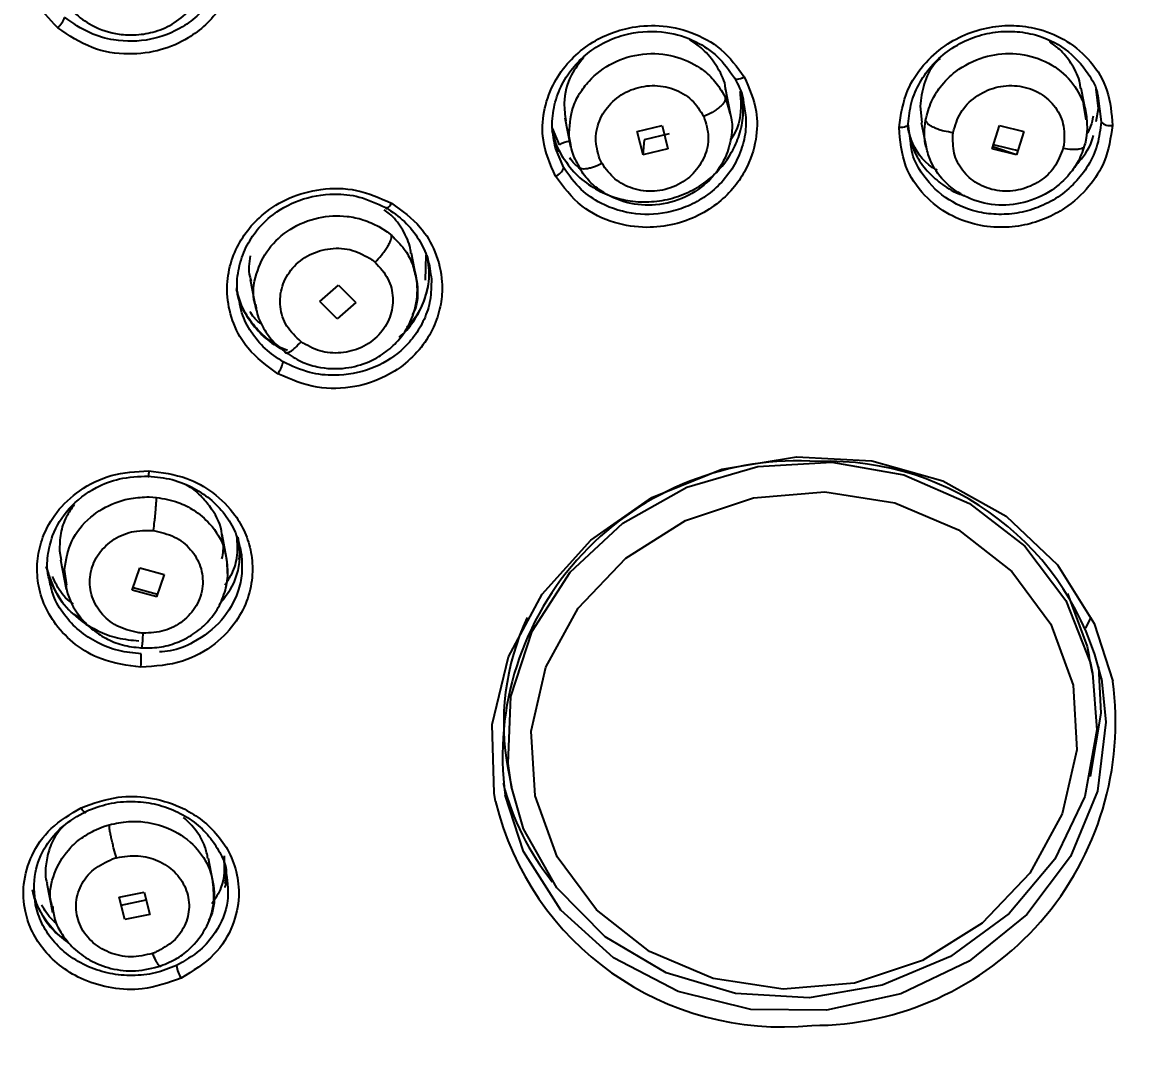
# Model space of a CAD drawing. Header units: millimetres. Extents: x 6110 to 6704, y -3675 to -2835.
# Drawn here: x 6317.99 to 6323.53, y -3193.25 to -3188.2 of the extents above; entities that cross this region are included whole.
import ezdxf

# ---------------------------------------------------------------- set-up
doc = ezdxf.new("R2010")
doc.units = ezdxf.units.MM
doc.header["$LTSCALE"] = 0.1
doc.layers.get('0').update_dxf_attribs({"lineweight": 13})
doc.layers.add('DIM', color=3, linetype='Continuous', lineweight=9)
doc.styles.get("Standard").update_dxf_attribs({"font": 'arial.ttf'})
doc.dimstyles.new('ISO-25', dxfattribs={"dimtxt": 2.5, "dimasz": 2.5, "dimexe": 1.25, "dimexo": 0.625, "dimtad": 1, "dimlfac": 5, "dimtxsty": 'Standard', "dimcen": 2.5, "dimadec": 0, "dimazin": 0, "dimtfac": 1, "dimtmove": 0, "dimatfit": 3, "dimfxl": 0, "dimarcsym": 0})

# ---------------------------------------------------------------- blocks, each defined once
blk = doc.blocks.new('*D64')
at = {"layer": 'Defpoints', "color": 0}
for p in [(6307.9519, -3094.4706), (6411.4918, -3594.1641), (6420.3266, -3594.1641)]:
    blk.add_point(p, dxfattribs=at)
at = {"layer": 'DIM', "color": 0, "lineweight": -2}
for p, q in [((6308.5769, -3094.4706), (6421.5766, -3094.4706)), ((6420.3266, -3098.4706), (6420.3266, -3590.1641)), ((6412.1168, -3594.1641), (6421.5766, -3594.1641))]:
    blk.add_line(p, q, dxfattribs=at)
at = {"layer": 'DIM', "color": 0}
for points in [[(6419.6599, -3098.4706), (6420.9932, -3098.4706), (6420.3266, -3094.4706)], [(6419.6599, -3590.1641), (6420.9932, -3590.1641), (6420.3266, -3594.1641)]]:
    blk.add_solid(points, dxfattribs=at)
at = {"layer": 'DIM', "color": 0, "insert": (6417.0795, -3344.3173), "char_height": 4, "attachment_point": 5, "rotation": 90}
blk.add_mtext('(2280)', dxfattribs=at)

msp = doc.modelspace()

# ---------------------------------------------------------------- linework, layer by layer
at = {"linetype": 'Continuous', "lineweight": 25}
for p, q in [((6321.4575, -3188.6592), (6321.4297, -3188.5166)), ((6323.1986, -3188.659), (6323.1725, -3188.5255)), ((6323.2575, -3188.6251), (6323.2467, -3188.5304)), ((6321.4153, -3188.5429), (6321.4308, -3188.5727)), ((6321.4308, -3188.5727), (6321.4505, -3188.6409)), ((6323.254, -3188.5621), (6323.2701, -3188.6899)), ((6322.3837, -3188.6131), (6322.3925, -3188.6924)), ((6323.1969, -3188.6796), (6323.1845, -3188.6015)), ((6323.2458, -3188.6876), (6323.2575, -3188.6251)), ((6320.6445, -3188.67), (6320.6724, -3188.8125)), ((6322.3901, -3188.6927), (6322.4135, -3188.8124)), ((6322.4063, -3188.7287), (6322.411, -3188.6832)), ((6320.6137, -3188.8378), (6320.5827, -3188.7314)), ((6320.618, -3188.8016), (6320.5839, -3188.7212)), ((6320.9987, -3188.7378), (6321.1202, -3188.7084)), ((6321.0274, -3188.8521), (6320.9987, -3188.7378)), ((6321.1559, -3188.748), (6321.0335, -3188.7776)), ((6321.1201, -3188.7084), (6321.1485, -3188.8219)), ((6322.3379, -3188.7934), (6322.3259, -3188.6994)), ((6322.7369, -3188.8227), (6322.7732, -3188.7083)), ((6322.7732, -3188.7083), (6322.8923, -3188.7376)), ((6322.8922, -3188.7375), (6322.8561, -3188.851)), ((6323.2021, -3188.724), (6323.1974, -3188.7695)), ((6320.6736, -3188.8021), (6320.665, -3188.7611)), ((6321.0335, -3188.7776), (6321.027, -3188.8512)), ((6323.1974, -3188.7695), (6323.1917, -3188.797)), ((6320.6391, -3188.9149), (6320.5985, -3188.8182)), ((6321.1485, -3188.8219), (6321.027, -3188.8512)), ((6322.8562, -3188.851), (6322.7371, -3188.8217)), ((6322.8562, -3188.851), (6322.7405, -3188.8115)), ((6320.7109, -3188.9101), (6320.7077, -3188.9045)), ((6319.7338, -3189.2027), (6319.7737, -3189.2284)), ((6319.7737, -3189.2284), (6319.7963, -3189.2462)), ((6319.9162, -3189.4517), (6319.8931, -3189.3333)), ((6319.964, -3189.342), (6319.96, -3189.465)), ((6319.1031, -3189.4623), (6319.131, -3189.6051)), ((6319.4438, -3189.5703), (6319.5353, -3189.4901)), ((6319.5352, -3189.4902), (6319.6206, -3189.5743)), ((6319.53, -3189.655), (6319.4438, -3189.5702)), ((6319.6206, -3189.5742), (6319.5292, -3189.6544)), ((6319.2853, -3189.8103), (6319.2413, -3189.7908)), ((6318.6081, -3190.5265), (6318.644, -3190.5288)), ((6318.9876, -3190.8241), (6318.9655, -3190.711)), ((6318.1693, -3190.7914), (6318.1778, -3190.8366)), ((6318.1745, -3190.8348), (6318.2024, -3190.9775)), ((6318.2056, -3190.9592), (6318.1933, -3190.8796)), ((6318.5253, -3190.9827), (6318.5622, -3190.8731)), ((6318.5621, -3190.8733), (6318.6819, -3190.9066)), ((6318.6819, -3190.9065), (6318.645, -3191.016)), ((6318.6461, -3191.0162), (6318.5253, -3190.9826)), ((6318.5296, -3190.9698), (6318.6494, -3191.0031)), ((6323.1961, -3191.1699), (6323.2222, -3191.1147)), ((6323.2286, -3191.3898), (6323.2126, -3191.3077)), ((6323.2708, -3191.5855), (6323.2593, -3191.3584)), ((6323.2178, -3191.896), (6323.2708, -3191.5855)), ((6320.3664, -3191.8637), (6320.3824, -3191.9458)), ((6318.3846, -3192.1409), (6318.413, -3192.1319)), ((6318.3398, -3192.1596), (6318.3846, -3192.1409)), ((6318.9205, -3192.4086), (6318.8987, -3192.2971)), ((6318.1074, -3192.4192), (6318.1353, -3192.5619)), ((6318.4615, -3192.487), (6318.5838, -3192.4617)), ((6318.5838, -3192.4617), (6318.6114, -3192.5712)), ((6318.4892, -3192.5966), (6318.4615, -3192.487)), ((6318.4713, -3192.5258), (6318.5936, -3192.5004)), ((6318.6118, -3192.571), (6318.4891, -3192.5965))]:
    msp.add_line(p, q, dxfattribs=at)
at = {"linetype": 'Continuous', "lineweight": 25, "flags": 128}
for points in [[(6321.4748, -3188.4748), (6321.4762, -3188.4779), (6321.4792, -3188.48), (6321.4839, -3188.481), (6321.4899, -3188.4808), (6321.4971, -3188.4795), (6321.5052, -3188.477), (6321.5138, -3188.4736), (6321.5227, -3188.4693)], [(6322.2808, -3188.7169), (6322.2904, -3188.7165), (6322.2994, -3188.7155), (6322.3076, -3188.7139), (6322.3145, -3188.7117), (6322.32, -3188.7091), (6322.3238, -3188.7061), (6322.3258, -3188.7028), (6322.3259, -3188.6994)], [(6319.767, -3189.1097), (6319.7677, -3189.1128), (6319.7694, -3189.1141), (6319.7721, -3189.1137), (6319.7757, -3189.1116), (6319.7799, -3189.1078), (6319.7848, -3189.1025), (6319.7899, -3189.096), (6319.7952, -3189.0884)], [(6320.3052, -3192.0177), (6320.298, -3191.9772), (6320.289, -3191.6415), (6320.3687, -3191.3104), (6320.5326, -3191.0034), (6320.7711, -3190.738), (6321.0703, -3190.5299), (6321.4128, -3190.3911), (6321.7788, -3190.3296), (6322.147, -3190.3491), (6322.4959, -3190.4483), (6322.8053, -3190.6216), (6323.0573, -3190.8588), (6323.2371, -3191.1463), (6323.3275, -3191.4291)], [(6320.3824, -3191.9458), (6320.3659, -3191.8326), (6320.3799, -3191.5032), (6320.4834, -3191.1841), (6320.67, -3190.8955), (6320.928, -3190.6553), (6321.241, -3190.4788), (6321.5896, -3190.3769), (6321.9517, -3190.3562), (6322.3046, -3190.4179), (6322.6262, -3190.5581), (6322.8962, -3190.768), (6323.0977, -3191.0345), (6323.218, -3191.3408), (6323.2286, -3191.3898)], [(6318.6065, -3190.3986), (6318.6061, -3190.4074), (6318.6057, -3190.415), (6318.6053, -3190.4212), (6318.605, -3190.4257), (6318.6047, -3190.4284), (6318.6045, -3190.429), (6318.6044, -3190.4277), (6318.6043, -3190.4244)], [(6321.7137, -3192.9379), (6321.3713, -3192.8846), (6321.0592, -3192.7519), (6320.7986, -3192.5488), (6320.6074, -3192.2893), (6320.4985, -3191.991), (6320.4793, -3191.6742), (6320.5513, -3191.3605), (6320.7094, -3191.0713), (6320.9429, -3190.8263), (6321.2358, -3190.6422), (6321.5683, -3190.5316), (6321.9177, -3190.5019), (6322.2601, -3190.5553), (6322.5722, -3190.688), (6322.8328, -3190.891), (6323.024, -3191.1505), (6323.1329, -3191.4489), (6323.1521, -3191.7657), (6323.0801, -3192.0793), (6322.922, -3192.3685), (6322.6885, -3192.6135), (6322.3956, -3192.7976), (6322.0631, -3192.9082), (6321.7137, -3192.9379)], [(6323.1066, -3190.9993), (6323.2019, -3191.2587), (6323.2126, -3191.3077)], [(6323.2286, -3191.3898), (6323.2495, -3191.6676), (6323.1903, -3191.9944), (6323.0441, -3192.3007), (6322.82, -3192.5672), (6322.5323, -3192.7772), (6322.1988, -3192.9175), (6321.8407, -3192.9793), (6321.4803, -3192.9587), (6321.1404, -3192.8569), (6320.8422, -3192.6804), (6320.6046, -3192.4403), (6320.4425, -3192.1517), (6320.3824, -3191.9458)], [(6323.2719, -3191.4158), (6323.2943, -3191.6301), (6323.2529, -3191.9671), (6323.121, -3192.2874), (6322.9068, -3192.5709), (6322.6238, -3192.7997), (6322.2898, -3192.9595), (6321.9258, -3193.0402), (6321.5547, -3193.0368), (6321.1997, -3192.9494), (6320.8832, -3192.7836), (6320.625, -3192.5498), (6320.4415, -3192.2626), (6320.3522, -3191.9866)], [(6318.2749, -3192.0489), (6318.2795, -3192.0564), (6318.284, -3192.0628), (6318.2881, -3192.0677), (6318.2916, -3192.0711), (6318.2945, -3192.0727), (6318.2967, -3192.0724), (6318.2979, -3192.0704), (6318.2983, -3192.0666)]]:
    msp.add_lwpolyline(points, dxfattribs=at)
at = {"linetype": 'Continuous', "lineweight": 25}
for centre, radius, start, end in [((6318.0789, -3188.1388), 0.1219, 312.2655, 341.5953), ((6323.3149, -3188.6447), 0.0636, 225.2704, 279.9589), ((6320.6836, -3188.9158), 0.1317, 97.2094, 119.8324), ((6320.5751, -3188.8907), 0.0685, 289.2709, 339.2729), ((6319.1277, -3189.8396), 0.1389, 323.0366, 349.4898), ((6321.7849, -3191.795), 1.4455, 86.0554, 187.6139), ((6321.933, -3191.7267), 1.3746, 13.0735, 92.0267), ((6321.559, -3191.6346), 1.2144, 154.7774, 190.8757), ((6316.7833, -3191.2803), 1.7865, 357.415, 359.5323), ((6321.856, -3191.6295), 1.4852, 269.9032, 7.7577), ((6321.5478, -3191.6282), 1.2423, 193.9797, 219.0446), ((6321.7075, -3191.6796), 1.4425, 193.5528, 275.806), ((6318.9075, -3192.7936), 0.1682, 189.5998, 212.2738)]:
    msp.add_arc(centre, radius, start, end, dxfattribs=at)
for points, knots in [([(6319.6511, -3180.6395), (6319.3486, -3180.7056), (6318.9235, -3180.7985), (6318.3084, -3180.9844), (6317.7898, -3181.1645), (6317.185, -3181.4142), (6316.567, -3181.7136), (6315.9418, -3182.0672), (6315.3238, -3182.4734), (6314.7231, -3182.9308), (6314.1486, -3183.4373), (6313.6078, -3183.9905), (6313.1072, -3184.5873), (6312.6527, -3185.2244), (6312.2499, -3185.8984), (6311.9025, -3186.605), (6311.6179, -3187.3404), (6311.408, -3188.0356), (6311.3258, -3188.4886), (6311.2904, -3188.6841)], [0, 0, 0, 0, 0.072858, 0.102382, 0.151396, 0.20232, 0.256976, 0.314058, 0.373046, 0.433526, 0.495213, 0.557901, 0.621443, 0.685734, 0.750702, 0.816301, 0.882503, 0.949299, 1, 1, 1, 1]), ([(6321.293, -3200.4848), (6320.8419, -3200.4691), (6319.9316, -3200.4374), (6318.485, -3200.1606), (6316.9759, -3199.6585), (6315.4952, -3198.875), (6314.1777, -3197.8646), (6313.0843, -3196.6701), (6312.2263, -3195.3056), (6311.6675, -3193.8944), (6311.3755, -3192.4687), (6311.3229, -3191.1361), (6311.4712, -3189.8407), (6311.8197, -3188.5137), (6312.4334, -3187.1212), (6313.3515, -3185.7431), (6314.5158, -3184.505), (6315.8723, -3183.4637), (6317.4071, -3182.6293), (6318.9812, -3182.0699), (6320.5618, -3181.737), (6321.5761, -3181.6974), (6322.0888, -3181.6773)], [0, 0, 0, 0, 0.041768, 0.084276, 0.137195, 0.191649, 0.244568, 0.299021, 0.351941, 0.406395, 0.452689, 0.499999, 0.541767, 0.584275, 0.637195, 0.691649, 0.744569, 0.799023, 0.851943, 0.906397, 0.952691, 1, 1, 1, 1]), ([(6322.0888, -3181.6773), (6322.5399, -3181.6929), (6323.4501, -3181.7242), (6324.8965, -3182), (6326.4055, -3182.5015), (6327.8861, -3183.2845), (6329.2039, -3184.2963), (6330.2972, -3185.4904), (6331.1552, -3186.8551), (6331.738, -3188.3268), (6332.0396, -3189.8903), (6332.046, -3191.4736), (6331.7572, -3193.0595), (6331.1866, -3194.5759), (6330.3399, -3196.006), (6329.2566, -3197.2844), (6327.9474, -3198.3963), (6326.4733, -3199.2929), (6324.8497, -3199.9594), (6323.1116, -3200.3991), (6321.9071, -3200.4559), (6321.293, -3200.4848)], [0, 0, 0, 0, 0.041773, 0.084286, 0.13721, 0.19167, 0.244595, 0.299054, 0.351979, 0.406439, 0.459364, 0.513823, 0.566748, 0.621208, 0.674132, 0.728592, 0.781517, 0.835976, 0.888901, 0.94336, 1, 1, 1, 1]), ([(6321.7991, -3182.9463), (6321.7228, -3182.9478), (6321.4152, -3182.9538), (6320.9046, -3183.0029), (6320.3409, -3183.0865), (6319.7717, -3183.2015), (6319.1895, -3183.3525), (6318.5172, -3183.5773), (6317.8481, -3183.8541), (6317.2445, -3184.1583), (6316.8006, -3184.4197), (6316.4922, -3184.6179), (6316.2278, -3184.799), (6315.9468, -3185.007), (6315.6936, -3185.2098), (6315.4567, -3185.4118), (6315.1478, -3185.6932), (6314.7944, -3186.0517), (6314.4351, -3186.4658), (6314.1602, -3186.8203), (6313.8784, -3187.2214), (6313.6197, -3187.6377), (6313.3695, -3188.1065), (6313.1466, -3188.5897), (6312.9579, -3189.0844), (6312.8183, -3189.5422), (6312.7212, -3189.9298), (6312.6377, -3190.3432), (6312.5699, -3190.8104), (6312.5493, -3191.1498), (6312.5397, -3191.309)], [0, 0, 0, 0, 0.016152, 0.06518, 0.108195, 0.136441, 0.187727, 0.235089, 0.286244, 0.341117, 0.378772, 0.39631, 0.419682, 0.447617, 0.471622, 0.489801, 0.515124, 0.562464, 0.599762, 0.635688, 0.661677, 0.708732, 0.745176, 0.781227, 0.829118, 0.865649, 0.890819, 0.920962, 0.962932, 1, 1, 1, 1]), ([(6318.1609, -3188.229), (6318.1195, -3188.1861), (6318.0456, -3188.1096), (6317.9892, -3187.9609), (6317.9789, -3187.8223), (6318.0083, -3187.6922), (6318.0629, -3187.587), (6318.1393, -3187.4982), (6318.2392, -3187.4251), (6318.3686, -3187.3715), (6318.5286, -3187.353), (6318.708, -3187.3836), (6318.8096, -3187.4529), (6318.8628, -3187.4892)], [0, 0, 0, 0, 0.110615, 0.197326, 0.298405, 0.374494, 0.45069, 0.521648, 0.592574, 0.678268, 0.774745, 0.881979, 1, 1, 1, 1]), ([(6318.8628, -3187.4892), (6318.9012, -3187.5284), (6318.9713, -3187.5998), (6319.0331, -3187.7469), (6319.0463, -3187.8918), (6319.0146, -3188.0269), (6318.9612, -3188.1306), (6318.8882, -3188.2158), (6318.7916, -3188.2889), (6318.6639, -3188.3448), (6318.5011, -3188.3658), (6318.3182, -3188.3361), (6318.215, -3188.2658), (6318.1609, -3188.229)], [0, 0, 0, 0, 0.101929, 0.185933, 0.299556, 0.376403, 0.449663, 0.519328, 0.585392, 0.672932, 0.771234, 0.880251, 1, 1, 1, 1]), ([(6318.984, -3187.7857), (6318.9866, -3187.8207), (6318.9917, -3187.891), (6318.9668, -3187.9941), (6318.9203, -3188.0873), (6318.8543, -3188.1659), (6318.7562, -3188.2409), (6318.614, -3188.2963), (6318.4537, -3188.2985), (6318.3072, -3188.2576), (6318.2345, -3188.2057), (6318.1946, -3188.1773)], [0, 0, 0, 0, 0.09578, 0.192149, 0.285708, 0.376529, 0.464691, 0.610535, 0.766024, 0.871547, 1, 1, 1, 1]), ([(6318.1225, -3187.8642), (6318.1209, -3187.8723), (6318.1119, -3187.9198), (6318.137, -3188.0001), (6318.1813, -3188.0883), (6318.2431, -3188.1615), (6318.3335, -3188.2271), (6318.4421, -3188.2622), (6318.5491, -3188.2664), (6318.642, -3188.2495), (6318.7379, -3188.2081), (6318.7893, -3188.1596), (6318.8161, -3188.1344)], [0, 0, 0, 0, 0.025593, 0.149287, 0.248701, 0.336038, 0.450486, 0.59548, 0.681622, 0.77809, 0.884738, 1, 1, 1, 1]), ([(6320.5977, -3188.9553), (6320.5728, -3188.8975), (6320.5292, -3188.7966), (6320.5367, -3188.6398), (6320.5789, -3188.5121), (6320.6506, -3188.4047), (6320.7404, -3188.3221), (6320.8437, -3188.2624), (6320.966, -3188.2231), (6321.1102, -3188.2122), (6321.2683, -3188.2459), (6321.4205, -3188.3291), (6321.4878, -3188.4215), (6321.5227, -3188.4693)], [0, 0, 0, 0, 0.120667, 0.21073, 0.298186, 0.376477, 0.451807, 0.522703, 0.593579, 0.684213, 0.782157, 0.887406, 1, 1, 1, 1]), ([(6320.5985, -3188.8182), (6320.5915, -3188.7838), (6320.5772, -3188.7139), (6320.5898, -3188.606), (6320.6269, -3188.5049), (6320.6862, -3188.4167), (6320.7633, -3188.3441), (6320.8547, -3188.2894), (6320.9806, -3188.2469), (6321.1328, -3188.2411), (6321.2823, -3188.2888), (6321.3995, -3188.3671), (6321.4493, -3188.4383), (6321.4748, -3188.4748)], [0, 0, 0, 0, 0.080939, 0.164797, 0.246644, 0.325229, 0.401909, 0.47978, 0.556924, 0.689283, 0.802154, 0.898413, 1, 1, 1, 1]), ([(6322.2808, -3188.7169), (6322.2902, -3188.6544), (6322.3064, -3188.5452), (6322.3957, -3188.4097), (6322.4986, -3188.3162), (6322.6164, -3188.2531), (6322.7368, -3188.2208), (6322.8573, -3188.2148), (6322.9822, -3188.2357), (6323.1107, -3188.2917), (6323.2276, -3188.3936), (6323.3131, -3188.5366), (6323.3215, -3188.6491), (6323.3259, -3188.7073)], [0, 0, 0, 0, 0.120535, 0.210535, 0.298079, 0.374841, 0.451939, 0.522806, 0.593655, 0.684315, 0.782255, 0.887469, 1, 1, 1, 1]), ([(6322.3259, -3188.6994), (6322.3296, -3188.6644), (6322.337, -3188.5942), (6322.3799, -3188.4949), (6322.4437, -3188.4063), (6322.5284, -3188.3325), (6322.6291, -3188.2786), (6322.7381, -3188.2489), (6322.8465, -3188.2436), (6322.9698, -3188.2641), (6323.1035, -3188.3271), (6323.2008, -3188.4369), (6323.2491, -3188.5215), (6323.2539, -3188.5607), (6323.254, -3188.5621)], [0, 0, 0, 0, 0.082523, 0.165061, 0.246314, 0.329013, 0.414741, 0.497523, 0.577384, 0.654352, 0.777287, 0.90638, 0.996653, 1, 1, 1, 1]), ([(6321.3921, -3188.424), (6321.3728, -3188.3953), (6321.3369, -3188.3418), (6321.282, -3188.3056), (6321.2566, -3188.2888)], [0, 0, 0, 0, 0.536733, 1, 1, 1, 1]), ([(6323.1697, -3188.5258), (6323.169, -3188.5174), (6323.1654, -3188.477), (6323.1325, -3188.4132), (6323.0814, -3188.3435), (6323.0371, -3188.3114), (6323.0172, -3188.2971)], [0, 0, 0, 0, 0.088886, 0.432064, 0.745894, 1, 1, 1, 1]), ([(6320.665, -3188.7611), (6320.667, -3188.7145), (6320.6701, -3188.6417), (6320.7139, -3188.5514), (6320.7739, -3188.4711), (6320.8761, -3188.3936), (6321.0257, -3188.3487), (6321.1795, -3188.3593), (6321.2936, -3188.412), (6321.3702, -3188.4761), (6321.3999, -3188.5201), (6321.4153, -3188.5429)], [0, 0, 0, 0, 0.137735, 0.215126, 0.288964, 0.425401, 0.56743, 0.712031, 0.843333, 0.918563, 1, 1, 1, 1]), ([(6322.411, -3188.6832), (6322.419, -3188.6514), (6322.4335, -3188.5937), (6322.4848, -3188.5114), (6322.5661, -3188.4294), (6322.6904, -3188.3662), (6322.8406, -3188.3474), (6322.9848, -3188.3793), (6323.1038, -3188.4581), (6323.17, -3188.5549), (6323.1997, -3188.6454), (6323.2013, -3188.6971), (6323.2021, -3188.724)], [0, 0, 0, 0, 0.086781, 0.157281, 0.249064, 0.378152, 0.496957, 0.619465, 0.744559, 0.861048, 0.927774, 1, 1, 1, 1]), ([(6320.7365, -3188.3745), (6320.7149, -3188.4018), (6320.6629, -3188.4677), (6320.6344, -3188.5805), (6320.6452, -3188.6561), (6320.6493, -3188.685)], [0, 0, 0, 0, 0.304944, 0.734854, 1, 1, 1, 1]), ([(6322.4816, -3188.3789), (6322.4729, -3188.3871), (6322.4365, -3188.422), (6322.3983, -3188.5036), (6322.3886, -3188.5766), (6322.3837, -3188.6131)], [0, 0, 0, 0, 0.13436, 0.567115, 1, 1, 1, 1]), ([(6321.5227, -3188.4693), (6321.5469, -3188.5246), (6321.5898, -3188.6226), (6321.5851, -3188.7826), (6321.5432, -3188.9085), (6321.476, -3189.0104), (6321.3987, -3189.088), (6321.2986, -3189.1527), (6321.1779, -3189.1967), (6321.0363, -3189.213), (6320.8781, -3189.1884), (6320.7119, -3189.1082), (6320.6373, -3189.0083), (6320.5977, -3188.9553)], [0, 0, 0, 0, 0.115846, 0.20532, 0.30441, 0.366897, 0.434361, 0.506805, 0.584213, 0.666513, 0.763284, 0.874453, 1, 1, 1, 1]), ([(6321.4318, -3188.5334), (6321.4317, -3188.5309), (6321.4305, -3188.492), (6321.4107, -3188.4569), (6321.3921, -3188.424)], [0, 0, 0, 0, 0.063317, 1, 1, 1, 1]), ([(6321.4748, -3188.4748), (6321.4927, -3188.5081), (6321.515, -3188.5497), (6321.5197, -3188.5958), (6321.5206, -3188.605)], [0, 0, 0, 0, 0.801323, 1, 1, 1, 1]), ([(6320.8146, -3188.8697), (6320.8055, -3188.8374), (6320.7874, -3188.7727), (6320.8127, -3188.6713), (6320.8739, -3188.5858), (6320.9652, -3188.5277), (6321.0723, -3188.5058), (6321.1786, -3188.5238), (6321.2717, -3188.5775), (6321.307, -3188.6354), (6321.3247, -3188.6644)], [0, 0, 0, 0, 0.124865, 0.250196, 0.375239, 0.500017, 0.624702, 0.749522, 0.874626, 1, 1, 1, 1]), ([(6322.5463, -3188.7414), (6322.5559, -3188.7082), (6322.5751, -3188.6419), (6322.6519, -3188.5631), (6322.7509, -3188.5157), (6322.8608, -3188.5072), (6322.9639, -3188.5387), (6323.0441, -3188.6055), (6323.0928, -3188.6978), (6323.0898, -3188.7659), (6323.0883, -3188.8001)], [0, 0, 0, 0, 0.1250713, 0.2503639, 0.3753648, 0.5001012, 0.6247538, 0.7495529, 0.8746443, 1, 1, 1, 1]), ([(6320.6268, -3188.8515), (6320.6488, -3188.884), (6320.6911, -3188.9462), (6320.7793, -3189.0135), (6320.871, -3189.0569), (6320.968, -3189.0804), (6321.0692, -3189.0843), (6321.1734, -3189.0663), (6321.2715, -3189.027), (6321.3759, -3188.9566), (6321.4548, -3188.8618), (6321.5017, -3188.7537), (6321.5237, -3188.652), (6321.5148, -3188.5802), (6321.5099, -3188.5408)], [0, 0, 0, 0, 0.0915361, 0.1755703, 0.2521082, 0.3211609, 0.3989612, 0.476906, 0.5550359, 0.6333915, 0.7587987, 0.8299742, 0.906639, 1, 1, 1, 1]), ([(6321.4308, -3188.5727), (6321.4301, -3188.579), (6321.429, -3188.5887), (6321.4162, -3188.6051), (6321.4026, -3188.6183), (6321.3854, -3188.6315), (6321.3602, -3188.6478), (6321.3387, -3188.6579), (6321.3247, -3188.6644)], [0, 0, 0, 0, 0.243137, 0.372935, 0.504739, 0.635853, 0.763663, 1, 1, 1, 1]), ([(6321.5019, -3188.5406), (6321.5042, -3188.5665), (6321.5111, -3188.6446), (6321.4919, -3188.7318), (6321.4554, -3188.776), (6321.4538, -3188.778)], [0, 0, 0, 0, 0.321141, 0.97062, 1, 1, 1, 1]), ([(6321.5206, -3188.605), (6321.5255, -3188.6325), (6321.5362, -3188.6931), (6321.5219, -3188.7901), (6321.4853, -3188.8882), (6321.4252, -3188.9762), (6321.3482, -3189.0474), (6321.2603, -3189.0995), (6321.1422, -3189.1405), (6320.9879, -3189.1505), (6320.8349, -3189.1035), (6320.7137, -3189.0212), (6320.6653, -3188.9522), (6320.6391, -3188.9149)], [0, 0, 0, 0, 0.066295, 0.145906, 0.228482, 0.310443, 0.389466, 0.465571, 0.538784, 0.667436, 0.802838, 0.893478, 1, 1, 1, 1]), ([(6321.4505, -3188.6409), (6321.4537, -3188.6508), (6321.4654, -3188.6865), (6321.4623, -3188.7583), (6321.4372, -3188.8659), (6321.3618, -3188.9781), (6321.2368, -3189.0656), (6321.0936, -3189.1038), (6320.946, -3189.0927), (6320.8342, -3189.0425), (6320.756, -3188.9768), (6320.7262, -3188.9328), (6320.7109, -3188.9101)], [0, 0, 0, 0, 0.029624, 0.106652, 0.200064, 0.339057, 0.466488, 0.599403, 0.719892, 0.850976, 0.923318, 1, 1, 1, 1]), ([(6321.3247, -3188.6644), (6321.3351, -3188.6973), (6321.3552, -3188.7614), (6321.3333, -3188.8617), (6321.2773, -3188.9471), (6321.1899, -3189.0089), (6321.0835, -3189.0356), (6320.9771, -3189.0222), (6320.8837, -3188.9745), (6320.8456, -3188.9211), (6320.8264, -3188.8943)], [0, 0, 0, 0, 0.129909, 0.253103, 0.374834, 0.500547, 0.629266, 0.755203, 0.87703, 1, 1, 1, 1]), ([(6323.2701, -3188.6899), (6323.2661, -3188.727), (6323.258, -3188.8014), (6323.2112, -3188.9032), (6323.1447, -3188.991), (6323.061, -3189.0611), (6322.9636, -3189.1117), (6322.8603, -3189.1398), (6322.758, -3189.1459), (6322.6358, -3189.1285), (6322.4984, -3189.0672), (6322.3952, -3188.9553), (6322.3439, -3188.8574), (6322.3391, -3188.8064), (6322.3379, -3188.7934)], [0, 0, 0, 0, 0.085205, 0.170428, 0.247395, 0.327229, 0.406439, 0.482811, 0.556366, 0.627127, 0.751472, 0.882345, 0.969941, 1, 1, 1, 1]), ([(6322.411, -3188.6832), (6322.4141, -3188.689), (6322.419, -3188.6979), (6322.4371, -3188.7099), (6322.455, -3188.7188), (6322.4763, -3188.7268), (6322.5065, -3188.7355), (6322.5306, -3188.7391), (6322.5463, -3188.7414)], [0, 0, 0, 0, 0.239396, 0.368321, 0.499999, 0.631677, 0.760603, 1, 1, 1, 1]), ([(6323.231, -3188.6623), (6323.2279, -3188.6787), (6323.222, -3188.7097), (6323.2066, -3188.738), (6323.1993, -3188.7514)], [0, 0, 0, 0, 0.5284572, 1, 1, 1, 1]), ([(6320.5809, -3188.7203), (6320.5825, -3188.7328), (6320.5885, -3188.779), (6320.6106, -3188.8209), (6320.6268, -3188.8515)], [0, 0, 0, 0, 0.268525, 1, 1, 1, 1]), ([(6323.3259, -3188.7073), (6323.3172, -3188.7673), (6323.3019, -3188.8737), (6323.2132, -3189.0134), (6323.1109, -3189.106), (6322.9996, -3189.1657), (6322.8927, -3189.1992), (6322.7733, -3189.2109), (6322.6472, -3189.1949), (6322.518, -3189.1449), (6322.3963, -3189.0511), (6322.2972, -3188.9044), (6322.2865, -3188.7819), (6322.2808, -3188.7169)], [0, 0, 0, 0, 0.115837, 0.20532, 0.304486, 0.367013, 0.434486, 0.506905, 0.584256, 0.666585, 0.763359, 0.874503, 1, 1, 1, 1]), ([(6322.4678, -3188.9271), (6322.4597, -3188.9225), (6322.4004, -3188.8894), (6322.3475, -3188.8114), (6322.3286, -3188.7368), (6322.3236, -3188.717)], [0, 0, 0, 0, 0.104288, 0.761757, 1, 1, 1, 1]), ([(6322.4126, -3188.807), (6322.4124, -3188.8064), (6322.4048, -3188.7814), (6322.4056, -3188.7547), (6322.4063, -3188.7287)], [0, 0, 0, 0, 0.022125, 1, 1, 1, 1]), ([(6322.5439, -3188.7599), (6322.5442, -3188.7568), (6322.5448, -3188.7506), (6322.5458, -3188.7445), (6322.5463, -3188.7414)], [0, 0, 0, 0, 0.498382, 1, 1, 1, 1]), ([(6320.6657, -3188.7709), (6320.6704, -3188.7988), (6320.6798, -3188.8538), (6320.7095, -3188.9011), (6320.7242, -3188.9245)], [0, 0, 0, 0, 0.507224, 1, 1, 1, 1]), ([(6322.3359, -3188.7779), (6322.3441, -3188.8025), (6322.3626, -3188.8577), (6322.415, -3188.9297), (6322.4853, -3188.9938), (6322.5484, -3189.0348), (6322.5914, -3189.0474), (6322.6018, -3189.0505)], [0, 0, 0, 0, 0.198645, 0.446231, 0.669602, 0.920607, 1, 1, 1, 1]), ([(6323.1917, -3188.797), (6323.1823, -3188.8255), (6323.165, -3188.8779), (6323.1108, -3188.9569), (6323.0251, -3189.0353), (6322.8966, -3189.092), (6322.7492, -3189.1038), (6322.61, -3189.0669), (6322.4981, -3188.9864), (6322.4346, -3188.8927), (6322.4184, -3188.8295), (6322.4126, -3188.807)], [0, 0, 0, 0, 0.087552, 0.160537, 0.271573, 0.409507, 0.538743, 0.672555, 0.805348, 0.930661, 1, 1, 1, 1]), ([(6323.0844, -3188.8192), (6323.0725, -3188.8512), (6323.0492, -3188.9136), (6322.9724, -3188.9844), (6322.8778, -3189.0265), (6322.7725, -3189.0337), (6322.6727, -3189.0033), (6322.5954, -3188.9406), (6322.5464, -3188.8556), (6322.5448, -3188.792), (6322.5439, -3188.7599)], [0, 0, 0, 0, 0.129039, 0.251836, 0.374259, 0.500609, 0.628869, 0.753959, 0.875844, 1, 1, 1, 1]), ([(6322.8622, -3188.8317), (6322.8584, -3188.8308), (6322.8188, -3188.8211), (6322.7791, -3188.8113), (6322.7433, -3188.8025)], [0, 0, 0, 0, 0.096569, 1, 1, 1, 1]), ([(6323.0844, -3188.8192), (6323.0993, -3188.8213), (6323.1222, -3188.8246), (6323.1485, -3188.8242), (6323.166, -3188.822), (6323.1795, -3188.8178), (6323.1916, -3188.8103), (6323.1916, -3188.8022), (6323.1917, -3188.797)], [0, 0, 0, 0, 0.23902, 0.367697, 0.499178, 0.630779, 0.759801, 1, 1, 1, 1]), ([(6323.0883, -3188.8001), (6323.0878, -3188.8033), (6323.0866, -3188.8097), (6323.0851, -3188.816), (6323.0844, -3188.8192)], [0, 0, 0, 0, 0.49993, 1, 1, 1, 1]), ([(6323.1388, -3188.9112), (6323.1507, -3188.8981), (6323.1918, -3188.8529), (6323.2251, -3188.7981), (6323.2328, -3188.7567), (6323.2329, -3188.7565)], [0, 0, 0, 0, 0.290551, 0.998058, 1, 1, 1, 1]), ([(6320.711, -3188.9103), (6320.7043, -3188.9057), (6320.6869, -3188.8941), (6320.6756, -3188.8769), (6320.6687, -3188.8664)], [0, 0, 0, 0, 0.387633, 1, 1, 1, 1]), ([(6320.8264, -3188.8943), (6320.8124, -3188.9006), (6320.7907, -3188.9104), (6320.7639, -3188.9178), (6320.745, -3188.9209), (6320.7293, -3188.9209), (6320.7136, -3188.9173), (6320.7101, -3188.9095), (6320.7077, -3188.9045)], [0, 0, 0, 0, 0.237044, 0.365343, 0.496856, 0.628829, 0.758453, 1, 1, 1, 1]), ([(6320.8264, -3188.8943), (6320.8243, -3188.8903), (6320.82, -3188.8822), (6320.8164, -3188.8739), (6320.8146, -3188.8697)], [0, 0, 0, 0, 0.497787, 1, 1, 1, 1]), ([(6319.2387, -3189.923), (6319.186, -3189.8849), (6319.0941, -3189.8184), (6319.0175, -3189.6809), (6318.9867, -3189.5525), (6318.9928, -3189.428), (6319.0281, -3189.3168), (6319.0873, -3189.2189), (6319.1742, -3189.1299), (6319.2954, -3189.0553), (6319.4525, -3189.0125), (6319.6308, -3189.0147), (6319.7392, -3189.0633), (6319.7952, -3189.0884)], [0, 0, 0, 0, 0.120626, 0.21067, 0.298159, 0.376483, 0.451831, 0.522722, 0.593595, 0.68423, 0.782172, 0.887414, 1, 1, 1, 1]), ([(6319.0507, -3189.5677), (6319.047, -3189.5531), (6319.035, -3189.5043), (6319.0424, -3189.4178), (6319.0721, -3189.3171), (6319.1263, -3189.2273), (6319.2124, -3189.1385), (6319.3428, -3189.0641), (6319.4979, -3189.0372), (6319.6455, -3189.0526), (6319.7245, -3189.0897), (6319.767, -3189.1097)], [0, 0, 0, 0, 0.044154, 0.147462, 0.250234, 0.349898, 0.446491, 0.598596, 0.758318, 0.87002, 1, 1, 1, 1]), ([(6319.7952, -3189.0884), (6319.8459, -3189.1247), (6319.9358, -3189.1891), (6320.0166, -3189.3281), (6320.0466, -3189.4548), (6320.0415, -3189.5725), (6320.0145, -3189.6738), (6319.9607, -3189.7745), (6319.8778, -3189.8668), (6319.7617, -3189.9449), (6319.6095, -3189.9955), (6319.4205, -3190.0021), (6319.3017, -3189.9505), (6319.2387, -3189.923)], [0, 0, 0, 0, 0.115851, 0.205327, 0.3044149, 0.3669347, 0.4344079, 0.5068344, 0.5842001, 0.6665224, 0.7633032, 0.8744688, 1, 1, 1, 1]), ([(6319.8907, -3189.3337), (6319.889, -3189.322), (6319.8826, -3189.2784), (6319.8471, -3189.2112), (6319.8028, -3189.1508), (6319.7685, -3189.1266), (6319.7598, -3189.1204)], [0, 0, 0, 0, 0.139669, 0.523103, 0.87833, 1, 1, 1, 1]), ([(6319.767, -3189.1097), (6319.799, -3189.1312), (6319.8631, -3189.1743), (6319.9308, -3189.2618), (6319.9769, -3189.3579), (6319.986, -3189.4253), (6319.9906, -3189.4596)], [0, 0, 0, 0, 0.260379, 0.520814, 0.756027, 1, 1, 1, 1]), ([(6319.1277, -3189.5827), (6319.127, -3189.5808), (6319.112, -3189.5332), (6319.1271, -3189.4349), (6319.187, -3189.3076), (6319.2953, -3189.2086), (6319.4327, -3189.1524), (6319.5587, -3189.1466), (6319.6591, -3189.1667), (6319.7083, -3189.1904), (6319.7338, -3189.2027)], [0, 0, 0, 0, 0.007328, 0.177973, 0.335021, 0.496969, 0.662329, 0.816321, 0.904526, 1, 1, 1, 1]), ([(6319.7149, -3189.3773), (6319.7255, -3189.366), (6319.7419, -3189.3487), (6319.7612, -3189.3233), (6319.7743, -3189.3037), (6319.7847, -3189.2854), (6319.7945, -3189.264), (6319.7956, -3189.2532), (6319.7963, -3189.2462)], [0, 0, 0, 0, 0.2390194, 0.3676958, 0.4991771, 0.6307784, 0.7598004, 1, 1, 1, 1]), ([(6319.7963, -3189.2462), (6319.8179, -3189.2674), (6319.8578, -3189.3066), (6319.9024, -3189.3876), (6319.9265, -3189.4921), (6319.9252, -3189.5853), (6319.8988, -3189.6309), (6319.8964, -3189.635)], [0, 0, 0, 0, 0.207035, 0.382596, 0.638388, 0.967589, 1, 1, 1, 1]), ([(6319.3521, -3189.7664), (6319.3266, -3189.7425), (6319.2756, -3189.6948), (6319.2443, -3189.5954), (6319.254, -3189.4935), (6319.3055, -3189.4022), (6319.3904, -3189.3357), (6319.4955, -3189.3047), (6319.6071, -3189.3113), (6319.6685, -3189.347), (6319.6993, -3189.3648)], [0, 0, 0, 0, 0.125071, 0.250364, 0.375365, 0.500101, 0.624754, 0.749553, 0.874644, 1, 1, 1, 1]), ([(6319.1029, -3189.3463), (6319.098, -3189.3805), (6319.092, -3189.4225), (6319.1052, -3189.462), (6319.1076, -3189.4693)], [0, 0, 0, 0, 0.815328, 1, 1, 1, 1]), ([(6319.8329, -3189.7435), (6319.8362, -3189.741), (6319.867, -3189.7181), (6319.9104, -3189.6594), (6319.966, -3189.5533), (6319.9867, -3189.442), (6319.9739, -3189.3669), (6319.9699, -3189.3437)], [0, 0, 0, 0, 0.027362, 0.252336, 0.477961, 0.839188, 1, 1, 1, 1]), ([(6319.9709, -3189.3514), (6319.9754, -3189.3866), (6319.9845, -3189.4577), (6319.9583, -3189.5619), (6319.9191, -3189.644), (6319.8819, -3189.6833), (6319.8696, -3189.6963)], [0, 0, 0, 0, 0.297568, 0.601344, 0.867384, 1, 1, 1, 1]), ([(6319.275, -3189.8171), (6319.3003, -3189.8339), (6319.348, -3189.8656), (6319.449, -3189.8976), (6319.5647, -3189.903), (6319.6775, -3189.8719), (6319.7624, -3189.8235), (6319.8342, -3189.7591), (6319.896, -3189.6664), (6319.9231, -3189.5637), (6319.9222, -3189.4694), (6319.9084, -3189.4208), (6319.9012, -3189.3955)], [0, 0, 0, 0, 0.092017, 0.173932, 0.314149, 0.428703, 0.516603, 0.605818, 0.716764, 0.847633, 0.920906, 1, 1, 1, 1]), ([(6319.7149, -3189.3773), (6319.7384, -3189.403), (6319.7844, -3189.4533), (6319.8076, -3189.5515), (6319.7929, -3189.6493), (6319.7384, -3189.7372), (6319.6516, -3189.7998), (6319.5482, -3189.8266), (6319.4409, -3189.8183), (6319.382, -3189.7838), (6319.3521, -3189.7664)], [0, 0, 0, 0, 0.12887, 0.251483, 0.374003, 0.500595, 0.628637, 0.753091, 0.874836, 1, 1, 1, 1]), ([(6319.6993, -3189.3648), (6319.7019, -3189.3668), (6319.7073, -3189.3709), (6319.7123, -3189.3752), (6319.7149, -3189.3773)], [0, 0, 0, 0, 0.49993, 1, 1, 1, 1]), ([(6319.9906, -3189.4596), (6319.9903, -3189.4939), (6319.9897, -3189.5614), (6319.9583, -3189.6574), (6319.9088, -3189.7418), (6319.8264, -3189.8304), (6319.696, -3189.9088), (6319.5364, -3189.9378), (6319.3862, -3189.9221), (6319.307, -3189.885), (6319.2643, -3189.8649)], [0, 0, 0, 0, 0.106228, 0.208647, 0.307285, 0.402175, 0.568934, 0.744443, 0.861929, 1, 1, 1, 1]), ([(6319.0366, -3189.5029), (6319.0367, -3189.5069), (6319.0391, -3189.5636), (6319.0875, -3189.6488), (6319.165, -3189.7438), (6319.2236, -3189.7827), (6319.2519, -3189.8015)], [0, 0, 0, 0, 0.032012, 0.459009, 0.739098, 1, 1, 1, 1]), ([(6319.2416, -3189.7907), (6319.2153, -3189.7724), (6319.1631, -3189.7361), (6319.1028, -3189.666), (6319.0581, -3189.5905), (6319.0438, -3189.536), (6319.037, -3189.5101)], [0, 0, 0, 0, 0.2592475, 0.5153567, 0.7692446, 1, 1, 1, 1]), ([(6319.2643, -3189.8649), (6319.2339, -3189.8447), (6319.1733, -3189.8043), (6319.1062, -3189.7209), (6319.0632, -3189.6406), (6319.054, -3189.5873), (6319.0507, -3189.5677)], [0, 0, 0, 0, 0.2813227, 0.5626962, 0.8397059, 1, 1, 1, 1]), ([(6319.1294, -3189.5827), (6319.1309, -3189.5949), (6319.1359, -3189.6361), (6319.1665, -3189.7011), (6319.2173, -3189.7729), (6319.2641, -3189.8081), (6319.2873, -3189.8255)], [0, 0, 0, 0, 0.124803, 0.420024, 0.713011, 1, 1, 1, 1]), ([(6319.1621, -3189.6839), (6319.1476, -3189.6726), (6319.1235, -3189.6539), (6319.1085, -3189.6282), (6319.1026, -3189.6179)], [0, 0, 0, 0, 0.599606, 1, 1, 1, 1]), ([(6319.2715, -3189.8123), (6319.2726, -3189.8159), (6319.2746, -3189.822), (6319.2842, -3189.8215), (6319.2948, -3189.8175), (6319.3079, -3189.809), (6319.3267, -3189.7938), (6319.3421, -3189.7772), (6319.3521, -3189.7664)], [0, 0, 0, 0, 0.193012, 0.3298, 0.469508, 0.609216, 0.746004, 1, 1, 1, 1]), ([(6318.568, -3191.3609), (6318.5016, -3191.352), (6318.3857, -3191.3365), (6318.2451, -3191.2536), (6318.1501, -3191.1584), (6318.0882, -3191.0498), (6318.0593, -3190.939), (6318.0585, -3190.828), (6318.0866, -3190.713), (6318.1525, -3190.595), (6318.2667, -3190.4878), (6318.4234, -3190.4096), (6318.5441, -3190.4023), (6318.6065, -3190.3986)], [0, 0, 0, 0, 0.1206383, 0.2106826, 0.2981356, 0.374823, 0.4518455, 0.5227256, 0.5935866, 0.6842285, 0.7821737, 0.8874168, 1, 1, 1, 1]), ([(6318.6065, -3190.3986), (6318.6702, -3190.4068), (6318.7831, -3190.4214), (6318.9281, -3190.5038), (6319.0222, -3190.5984), (6319.0808, -3190.7012), (6319.1115, -3190.7999), (6319.1184, -3190.9099), (6319.0954, -3191.0259), (6319.036, -3191.1446), (6318.9302, -3191.2562), (6318.7689, -3191.3467), (6318.6376, -3191.3559), (6318.568, -3191.3609)], [0, 0, 0, 0, 0.115863, 0.205351, 0.304464, 0.367061, 0.434565, 0.506974, 0.584275, 0.666619, 0.763394, 0.874528, 1, 1, 1, 1]), ([(6318.1198, -3190.9339), (6318.1177, -3190.9265), (6318.1065, -3190.8877), (6318.1099, -3190.813), (6318.1354, -3190.6988), (6318.2104, -3190.5758), (6318.331, -3190.4832), (6318.4679, -3190.4301), (6318.5566, -3190.4264), (6318.6043, -3190.4244)], [0, 0, 0, 0, 0.02952, 0.155141, 0.283635, 0.480499, 0.68722, 0.831782, 1, 1, 1, 1]), ([(6318.6043, -3190.4244), (6318.6437, -3190.4284), (6318.7226, -3190.4365), (6318.8286, -3190.4806), (6318.9189, -3190.5428), (6318.9893, -3190.6206), (6319.0399, -3190.7107), (6319.0535, -3190.7759), (6319.0602, -3190.8079)], [0, 0, 0, 0, 0.1764615, 0.3529612, 0.5123654, 0.6777077, 0.8417939, 1, 1, 1, 1]), ([(6318.9651, -3190.7111), (6318.9651, -3190.7101), (6318.9616, -3190.6658), (6318.9282, -3190.5998), (6318.8669, -3190.5255), (6318.8235, -3190.4848), (6318.7934, -3190.4713), (6318.789, -3190.4693)], [0, 0, 0, 0, 0.009764, 0.44581, 0.691683, 0.955562, 1, 1, 1, 1]), ([(6318.2419, -3190.5645), (6318.2282, -3190.5836), (6318.1974, -3190.6267), (6318.1712, -3190.7049), (6318.1699, -3190.7625), (6318.1693, -3190.7914)], [0, 0, 0, 0, 0.284432, 0.640523, 1, 1, 1, 1]), ([(6318.1933, -3190.8796), (6318.2015, -3190.8328), (6318.2181, -3190.7383), (6318.3127, -3190.6229), (6318.4214, -3190.5588), (6318.5219, -3190.5297), (6318.5786, -3190.5276), (6318.6081, -3190.5265)], [0, 0, 0, 0, 0.24718, 0.498834, 0.727346, 0.858272, 1, 1, 1, 1]), ([(6318.6293, -3190.6913), (6318.6313, -3190.6766), (6318.6343, -3190.654), (6318.6378, -3190.6218), (6318.6402, -3190.5974), (6318.642, -3190.5748), (6318.6438, -3190.549), (6318.6439, -3190.5367), (6318.644, -3190.5288)], [0, 0, 0, 0, 0.238525, 0.366984, 0.498331, 0.629922, 0.759081, 1, 1, 1, 1]), ([(6318.644, -3190.5288), (6318.6802, -3190.5352), (6318.7453, -3190.5468), (6318.8343, -3190.5927), (6318.9202, -3190.6656), (6318.9877, -3190.7766), (6318.9902, -3190.8678), (6318.9914, -3190.9103)], [0, 0, 0, 0, 0.183835, 0.329682, 0.506588, 0.769776, 1, 1, 1, 1]), ([(6318.5506, -3191.1911), (6318.5159, -3191.1823), (6318.4466, -3191.1648), (6318.3662, -3191.0954), (6318.3194, -3191.0057), (6318.3138, -3190.9058), (6318.3499, -3190.8113), (6318.4225, -3190.7368), (6318.5211, -3190.6903), (6318.5932, -3190.691), (6318.6293, -3190.6913)], [0, 0, 0, 0, 0.124865, 0.250196, 0.375239, 0.500017, 0.624702, 0.749522, 0.874626, 1, 1, 1, 1]), ([(6318.6293, -3190.6913), (6318.6652, -3190.6993), (6318.7351, -3190.7149), (6318.8163, -3190.7813), (6318.8657, -3190.8668), (6318.8768, -3190.9655), (6318.8454, -3191.0618), (6318.777, -3191.1385), (6318.6838, -3191.1883), (6318.6144, -3191.192), (6318.5795, -3191.1938)], [0, 0, 0, 0, 0.129909, 0.253103, 0.374834, 0.500547, 0.629266, 0.755203, 0.87703, 1, 1, 1, 1]), ([(6319.0456, -3190.7438), (6319.0486, -3190.7716), (6319.0572, -3190.8492), (6319.0237, -3190.9634), (6318.9696, -3191.0313), (6318.9508, -3191.055)], [0, 0, 0, 0, 0.266552, 0.744196, 1, 1, 1, 1]), ([(6318.9649, -3190.8296), (6318.9676, -3190.8162), (6318.9757, -3190.777), (6318.9693, -3190.7372), (6318.9651, -3190.7111)], [0, 0, 0, 0, 0.340929, 1, 1, 1, 1]), ([(6319.0368, -3190.7184), (6319.0392, -3190.754), (6319.0437, -3190.8202), (6319.0162, -3190.9018), (6318.9892, -3190.943), (6318.9794, -3190.958)], [0, 0, 0, 0, 0.424371, 0.791182, 1, 1, 1, 1]), ([(6319.0484, -3190.8349), (6319.0496, -3190.8285), (6319.0563, -3190.7916), (6319.0495, -3190.7542), (6319.0439, -3190.7233)], [0, 0, 0, 0, 0.174965, 1, 1, 1, 1]), ([(6318.5659, -3191.266), (6318.5965, -3191.2662), (6318.657, -3191.2664), (6318.745, -3191.2424), (6318.8254, -3191.2017), (6318.8953, -3191.1432), (6318.9503, -3191.0693), (6318.9851, -3190.984), (6318.9987, -3190.8931), (6318.9883, -3190.8335), (6318.9832, -3190.8041)], [0, 0, 0, 0, 0.124263, 0.245605, 0.367154, 0.491241, 0.618502, 0.74749, 0.875449, 1, 1, 1, 1]), ([(6319.0602, -3190.8079), (6319.0623, -3190.8392), (6319.0664, -3190.9007), (6319.0406, -3191.0133), (6318.9695, -3191.1392), (6318.8453, -3191.2337), (6318.7353, -3191.2807), (6318.6772, -3191.2846), (6318.6597, -3191.2858)], [0, 0, 0, 0, 0.140146, 0.274968, 0.511836, 0.761141, 0.928009, 1, 1, 1, 1]), ([(6318.2716, -3191.1204), (6318.267, -3191.1179), (6318.2166, -3191.0907), (6318.1493, -3191.0038), (6318.1195, -3190.9132), (6318.1047, -3190.868)], [0, 0, 0, 0, 0.048603, 0.525751, 1, 1, 1, 1]), ([(6318.1053, -3190.8679), (6318.1141, -3190.9011), (6318.1346, -3190.9782), (6318.2163, -3191.0929), (6318.3314, -3191.1761), (6318.4529, -3191.2209), (6318.5225, -3191.228), (6318.5573, -3191.2315)], [0, 0, 0, 0, 0.172039, 0.399317, 0.675955, 0.837969, 1, 1, 1, 1]), ([(6318.1927, -3190.8774), (6318.1954, -3190.9187), (6318.2011, -3191.008), (6318.2607, -3191.1101), (6318.3335, -3191.1814), (6318.405, -3191.2265), (6318.4887, -3191.2583), (6318.5494, -3191.2637), (6318.5801, -3191.2664)], [0, 0, 0, 0, 0.202928, 0.43834, 0.568282, 0.705866, 0.850988, 1, 1, 1, 1]), ([(6318.5697, -3191.2949), (6318.5325, -3191.2912), (6318.4581, -3191.2838), (6318.3545, -3191.2432), (6318.2631, -3191.1836), (6318.1892, -3191.1049), (6318.1386, -3191.0197), (6318.1254, -3190.9595), (6318.1198, -3190.9339)], [0, 0, 0, 0, 0.172988, 0.346006, 0.516336, 0.689695, 0.868527, 1, 1, 1, 1]), ([(6318.2379, -3191.0509), (6318.2312, -3191.0465), (6318.1959, -3191.0231), (6318.1615, -3190.9747), (6318.1421, -3190.9304), (6318.1358, -3190.9159)], [0, 0, 0, 0, 0.136452, 0.718796, 1, 1, 1, 1]), ([(6318.5795, -3191.1938), (6318.5747, -3191.1935), (6318.565, -3191.193), (6318.5554, -3191.1917), (6318.5506, -3191.1911)], [0, 0, 0, 0, 0.497787, 1, 1, 1, 1]), ([(6318.572, -3191.2653), (6318.5721, -3191.2661), (6318.5723, -3191.2692), (6318.5731, -3191.2665), (6318.5741, -3191.2606), (6318.5754, -3191.2489), (6318.5772, -3191.2287), (6318.5786, -3191.2076), (6318.5795, -3191.1938)], [0, 0, 0, 0, 0.053571, 0.21402, 0.377932, 0.541845, 0.702294, 1, 1, 1, 1]), ([(6321.3809, -3199.6773), (6321.6045, -3199.6729), (6322.0959, -3199.6632), (6322.797, -3199.5853), (6323.4932, -3199.4618), (6324.1897, -3199.2909), (6324.9737, -3199.0359), (6325.8098, -3198.6789), (6326.6008, -3198.2493), (6327.3343, -3197.763), (6328.0041, -3197.2281), (6328.6331, -3196.6205), (6329.1329, -3196.0371), (6329.5485, -3195.4647), (6329.8717, -3194.9443), (6330.1389, -3194.4335), (6330.3732, -3193.9065), (6330.5602, -3193.3904), (6330.701, -3192.8919), (6330.8106, -3192.4007), (6330.8941, -3191.8833), (6330.919, -3191.4904), (6330.9307, -3191.3068)], [0, 0, 0, 0, 0.0464086, 0.1019943, 0.1457751, 0.1926353, 0.2502527, 0.3164034, 0.3813084, 0.4380493, 0.5012503, 0.5626126, 0.6246974, 0.6667243, 0.7164237, 0.7588041, 0.7939083, 0.8444623, 0.8813604, 0.9103249, 0.9580831, 1, 1, 1, 1]), ([(6318.2749, -3192.0489), (6318.3346, -3192.0274), (6318.4406, -3191.9893), (6318.6112, -3191.9944), (6318.7443, -3192.0328), (6318.8511, -3192.0939), (6318.9314, -3192.1639), (6318.9973, -3192.2542), (6319.0406, -3192.363), (6319.0536, -3192.4905), (6319.0226, -3192.6326), (6318.9319, -3192.7816), (6318.823, -3192.8481), (6318.7652, -3192.8835)], [0, 0, 0, 0, 0.115851, 0.20533, 0.304427, 0.366961, 0.434433, 0.506843, 0.584178, 0.666519, 0.76331, 0.874477, 1, 1, 1, 1]), ([(6318.2983, -3192.0666), (6318.3346, -3192.0525), (6318.4073, -3192.0241), (6318.5231, -3192.0143), (6318.635, -3192.0269), (6318.7386, -3192.0614), (6318.83, -3192.1161), (6318.9044, -3192.1859), (6318.9544, -3192.2657), (6318.9855, -3192.3287), (6318.986, -3192.3648), (6318.9861, -3192.3714)], [0, 0, 0, 0, 0.13248, 0.26499, 0.38466, 0.508789, 0.631967, 0.750729, 0.865109, 0.975141, 1, 1, 1, 1]), ([(6318.7652, -3192.8835), (6318.7028, -3192.9056), (6318.5938, -3192.9442), (6318.4267, -3192.9366), (6318.2916, -3192.8981), (6318.179, -3192.833), (6318.0936, -3192.7517), (6318.033, -3192.6585), (6317.9949, -3192.5483), (6317.9877, -3192.4186), (6318.0286, -3192.2765), (6318.1221, -3192.1401), (6318.2228, -3192.0799), (6318.2749, -3192.0489)], [0, 0, 0, 0, 0.120602, 0.210632, 0.298126, 0.376505, 0.45188, 0.522757, 0.593614, 0.684266, 0.78221, 0.887441, 1, 1, 1, 1]), ([(6318.0517, -3192.5244), (6318.0467, -3192.4711), (6318.0374, -3192.3707), (6318.095, -3192.2378), (6318.1813, -3192.1333), (6318.2586, -3192.0892), (6318.2983, -3192.0666)], [0, 0, 0, 0, 0.291688, 0.549548, 0.768548, 1, 1, 1, 1]), ([(6318.413, -3192.1319), (6318.4442, -3192.1252), (6318.5018, -3192.1129), (6318.6006, -3192.1172), (6318.7136, -3192.1469), (6318.826, -3192.2208), (6318.9063, -3192.3334), (6318.9324, -3192.4616), (6318.9257, -3192.5574), (6318.8995, -3192.5983), (6318.8982, -3192.6003)], [0, 0, 0, 0, 0.107507, 0.198669, 0.331493, 0.502436, 0.661473, 0.824285, 0.991337, 1, 1, 1, 1]), ([(6318.4492, -3192.2934), (6318.4447, -3192.2793), (6318.438, -3192.2575), (6318.4297, -3192.2258), (6318.4239, -3192.2017), (6318.4192, -3192.1792), (6318.4146, -3192.1531), (6318.4136, -3192.1402), (6318.413, -3192.1319)], [0, 0, 0, 0, 0.239018, 0.367695, 0.499176, 0.630777, 0.7598, 1, 1, 1, 1]), ([(6318.8965, -3192.2977), (6318.8924, -3192.2779), (6318.8825, -3192.2298), (6318.8422, -3192.1592), (6318.7983, -3192.117), (6318.7762, -3192.0957)], [0, 0, 0, 0, 0.258845, 0.62746, 1, 1, 1, 1]), ([(6318.1928, -3192.1354), (6318.1816, -3192.1469), (6318.1496, -3192.1797), (6318.119, -3192.2447), (6318.1008, -3192.3251), (6318.0978, -3192.3849), (6318.1077, -3192.4161), (6318.1089, -3192.4196)], [0, 0, 0, 0, 0.1505595, 0.4284911, 0.6804667, 0.9639227, 1, 1, 1, 1]), ([(6318.1333, -3192.5294), (6318.1308, -3192.521), (6318.1154, -3192.4693), (6318.1385, -3192.369), (6318.1958, -3192.2687), (6318.2679, -3192.2001), (6318.3151, -3192.1735), (6318.3398, -3192.1596)], [0, 0, 0, 0, 0.059725, 0.366749, 0.660421, 0.822627, 1, 1, 1, 1]), ([(6318.4295, -3192.2994), (6318.4328, -3192.2983), (6318.4392, -3192.2962), (6318.4459, -3192.2943), (6318.4492, -3192.2934)], [0, 0, 0, 0, 0.499931, 1, 1, 1, 1]), ([(6318.4492, -3192.2934), (6318.4844, -3192.2877), (6318.5532, -3192.2765), (6318.6546, -3192.3043), (6318.7374, -3192.3599), (6318.7927, -3192.4409), (6318.8104, -3192.5355), (6318.7877, -3192.6275), (6318.7312, -3192.7073), (6318.6727, -3192.7391), (6318.6432, -3192.7551)], [0, 0, 0, 0, 0.1290378, 0.2518342, 0.374257, 0.5006059, 0.6288661, 0.7539574, 0.8758427, 1, 1, 1, 1]), ([(6318.976, -3192.2841), (6318.9772, -3192.3377), (6318.9792, -3192.4217), (6318.9326, -3192.4934), (6318.9158, -3192.5193)], [0, 0, 0, 0, 0.638931, 1, 1, 1, 1]), ([(6318.6248, -3192.7621), (6318.5895, -3192.7702), (6318.5189, -3192.7865), (6318.4102, -3192.7626), (6318.3203, -3192.7059), (6318.2617, -3192.6219), (6318.2435, -3192.5241), (6318.2687, -3192.4279), (6318.3323, -3192.3447), (6318.3971, -3192.3145), (6318.4295, -3192.2994)], [0, 0, 0, 0, 0.125071, 0.250364, 0.375365, 0.500101, 0.624754, 0.749553, 0.874644, 1, 1, 1, 1]), ([(6318.9802, -3192.4201), (6318.9827, -3192.4019), (6318.9878, -3192.3652), (6318.9793, -3192.3288), (6318.975, -3192.3105)], [0, 0, 0, 0, 0.495717, 1, 1, 1, 1]), ([(6318.978, -3192.3283), (6318.9846, -3192.365), (6318.9915, -3192.4029), (6318.9791, -3192.4381), (6318.9787, -3192.4391)], [0, 0, 0, 0, 0.970478, 1, 1, 1, 1]), ([(6318.6547, -3192.8268), (6318.6829, -3192.8159), (6318.7368, -3192.795), (6318.8226, -3192.7317), (6318.8949, -3192.637), (6318.9327, -3192.5138), (6318.9229, -3192.4348), (6318.9184, -3192.3987)], [0, 0, 0, 0, 0.161296, 0.308602, 0.572148, 0.804063, 1, 1, 1, 1]), ([(6318.9861, -3192.3714), (6318.9917, -3192.4167), (6319.004, -3192.5165), (6318.9473, -3192.6478), (6318.8571, -3192.7557), (6318.7821, -3192.7985), (6318.7416, -3192.8217)], [0, 0, 0, 0, 0.252132, 0.556633, 0.760459, 1, 1, 1, 1]), ([(6318.2106, -3192.7021), (6318.2037, -3192.6981), (6318.166, -3192.6763), (6318.115, -3192.6201), (6318.061, -3192.5391), (6318.0451, -3192.4799), (6318.0372, -3192.4505)], [0, 0, 0, 0, 0.070264, 0.385029, 0.694746, 1, 1, 1, 1]), ([(6318.0375, -3192.4503), (6318.0375, -3192.4511), (6318.0397, -3192.4866), (6318.0707, -3192.5545), (6318.1261, -3192.6434), (6318.1823, -3192.6872), (6318.2082, -3192.7074)], [0, 0, 0, 0, 0.007665, 0.350547, 0.700138, 1, 1, 1, 1]), ([(6318.7416, -3192.8217), (6318.7074, -3192.8351), (6318.639, -3192.8621), (6318.5271, -3192.8738), (6318.4157, -3192.8638), (6318.3082, -3192.8303), (6318.2119, -3192.7746), (6318.1345, -3192.7008), (6318.0784, -3192.6164), (6318.0605, -3192.5547), (6318.0517, -3192.5244)], [0, 0, 0, 0, 0.126136, 0.252296, 0.376492, 0.502899, 0.633884, 0.76037, 0.882395, 1, 1, 1, 1]), ([(6318.1569, -3192.6171), (6318.1492, -3192.6106), (6318.1183, -3192.5845), (6318.0974, -3192.5511), (6318.0816, -3192.5259)], [0, 0, 0, 0, 0.248243, 1, 1, 1, 1]), ([(6318.1355, -3192.5293), (6318.1378, -3192.5521), (6318.143, -3192.6016), (6318.1815, -3192.6713), (6318.2376, -3192.7407), (6318.319, -3192.8003), (6318.4228, -3192.8407), (6318.5455, -3192.8547), (6318.6261, -3192.8332), (6318.6678, -3192.822)], [0, 0, 0, 0, 0.0992324, 0.2152751, 0.345243, 0.4888952, 0.6460824, 0.8167309, 1, 1, 1, 1]), ([(6318.6432, -3192.7551), (6318.6402, -3192.7563), (6318.6341, -3192.7588), (6318.6279, -3192.761), (6318.6248, -3192.7621)], [0, 0, 0, 0, 0.498382, 1, 1, 1, 1]), ([(6318.6655, -3192.822), (6318.6654, -3192.8228), (6318.6649, -3192.8262), (6318.6613, -3192.8248), (6318.656, -3192.8208), (6318.6491, -3192.8111), (6318.6389, -3192.7937), (6318.6304, -3192.7745), (6318.6248, -3192.7621)], [0, 0, 0, 0, 0.047315, 0.208799, 0.37373, 0.538662, 0.700146, 1, 1, 1, 1])]:
    msp.add_open_spline(points, degree=3, knots=knots, dxfattribs=at)
for points in [[(6312.607, -3191.2898), (6312.6299, -3190.9908), (6312.6757, -3190.3928), (6312.8786, -3189.5062), (6313.1769, -3188.6404), (6313.5771, -3187.8055), (6314.0717, -3187.0111), (6314.6558, -3186.2667), (6315.3224, -3185.5807), (6316.0636, -3184.9614), (6316.871, -3184.4157), (6317.735, -3183.9503), (6318.6456, -3183.5703), (6319.5921, -3183.2804), (6320.5637, -3183.0834), (6321.5485, -3182.9839), (6322.5369, -3182.9743), (6323.1859, -3183.0497), (6323.5104, -3183.0873)], [(6330.8559, -3191.2877), (6330.833, -3191.5865), (6330.7872, -3192.184), (6330.5847, -3193.0699), (6330.2868, -3193.935), (6329.8873, -3194.7693), (6329.3933, -3195.5632), (6328.8101, -3196.3073), (6328.1445, -3196.9929), (6327.4043, -3197.6122), (6326.5981, -3198.1579), (6325.7352, -3198.6237), (6324.8257, -3199.0041), (6323.8802, -3199.2945), (6322.9096, -3199.4923), (6321.9257, -3199.5928), (6320.938, -3199.6035), (6320.2894, -3199.5291), (6319.9651, -3199.4918)]]:
    msp.add_open_spline(points, degree=3, dxfattribs=at)

# ---------------------------------------------------------------- dimensions: what is measured, and where the dimension line sits
at = {"layer": 'DIM'}
dim = msp.add_linear_dim(base=(6420.3266, -3594.1641), p1=(6307.9519, -3094.4706), p2=(6411.4918, -3594.1641), angle=90, text='(2280)', dimstyle='ISO-25', override={"dimtxt": 4, "dimasz": 4, "dimlfac": 4, "dimadec": 1, "dimfxl": 1.25}, dxfattribs=at)
dim.commit()
dim.dimension.update_dxf_attribs({"geometry": '*D64', "text_midpoint": (6420.3266, -3344.3173), "dimtype": 160})

doc.saveas('drawing.dxf')
